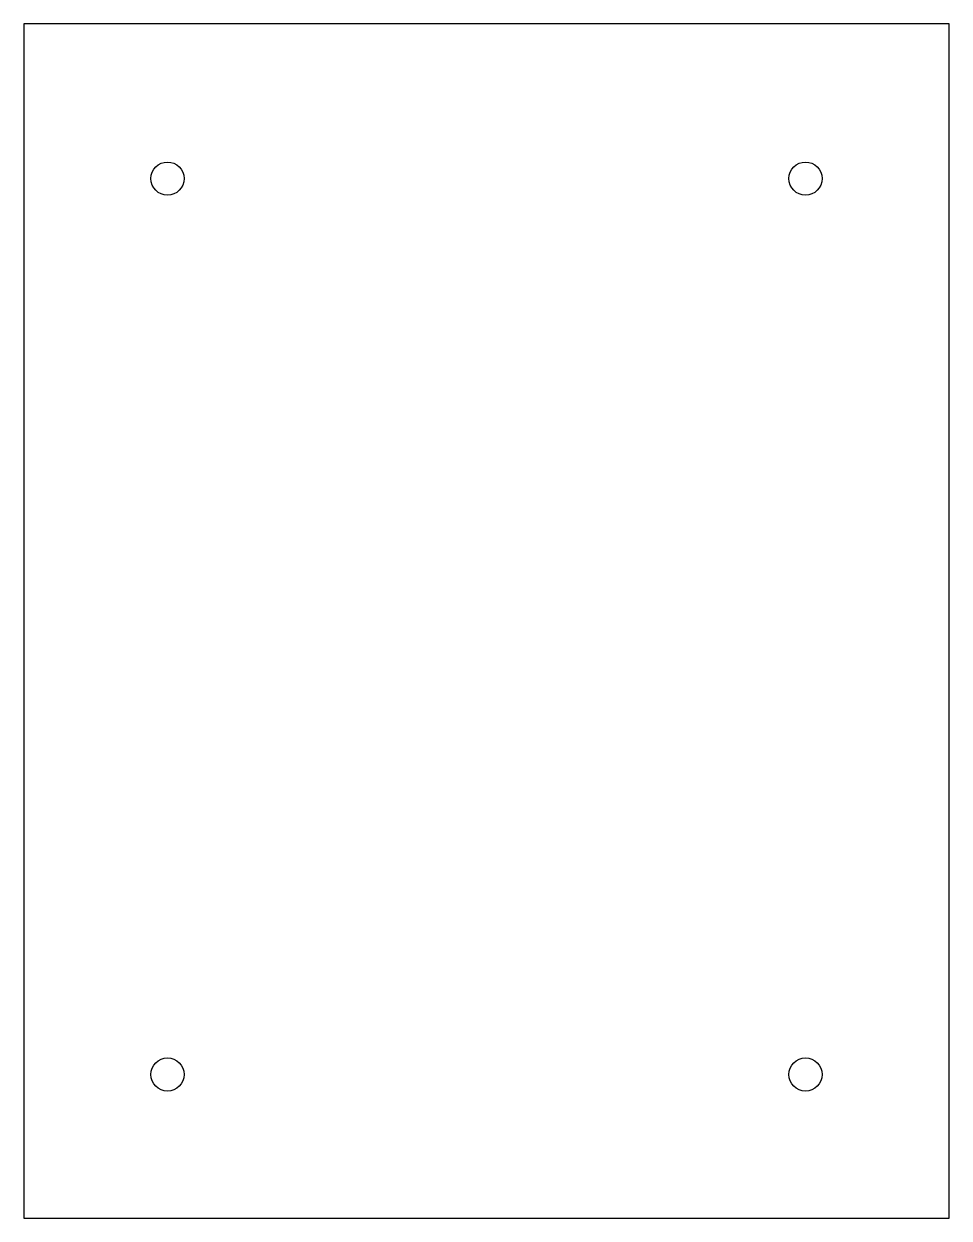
# Model space of a CAD drawing. Header units: millimetres. Extents: x -63 to 63, y -100 to 62.
import ezdxf

# ---------------------------------------------------------------- set-up
doc = ezdxf.new("R2010")
doc.units = ezdxf.units.MM
doc.layers.add('Sketch009', color=7, linetype='CONTINUOUS')

msp = doc.modelspace()

# ---------------------------------------------------------------- linework, layer by layer
at = {"layer": 'Sketch009'}
for p, q in [((-62.8, 61.8), (-62.8, -100.3)), ((62.8, 61.8), (-62.8, 61.8)), ((62.8, -100.3), (62.8, 61.8)), ((-62.8, -100.3), (62.8, -100.3))]:
    msp.add_line(p, q, dxfattribs=at)
for centre in [(-43.3, 40.8), (43.3, 40.8), (-43.3, -80.8), (43.3, -80.8)]:
    msp.add_circle(centre, 2.25, dxfattribs=at)

doc.saveas('drawing.dxf')
